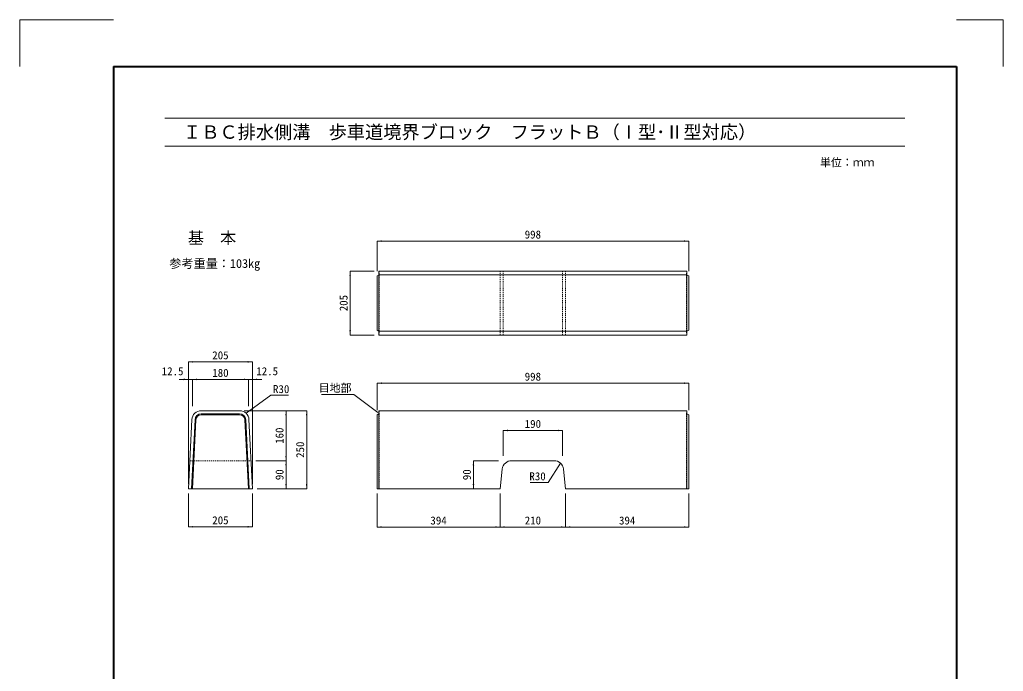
# Model space of a CAD drawing. Units: millimetres at full size; some dimension numbers follow another scale. Extents: x 5861 to 9011, y -1280 to 3175.
# Drawn here: x 5861 to 9011, y 1088 to 3175 of the extents above; entities that cross this region are included whole.
import ezdxf
from ezdxf.enums import TextEntityAlignment as Align

# ---------------------------------------------------------------- set-up
doc = ezdxf.new("R2010")
doc.units = ezdxf.units.MM
doc.header["$LTSCALE"] = 10
doc.linetypes.add('USER1', pattern=[0.675, 0.375, -0.3])
doc.layers.add('0_2', color=7, linetype='Continuous')
for name, color, linetype, lineweight in [('Defpoints_3', 7, 'Continuous', 13), ('図枠', 7, 'Continuous', 5), ('寸法線', 7, 'Continuous', 9), ('引出線', 4, 'Continuous', 9), ('本体', 2, 'Continuous', 20)]:
    doc.layers.add(name, color=color, linetype=linetype, lineweight=lineweight)
doc.styles.add('ＭＳ ゴシック', font='')
doc.styles.get('ＭＳ ゴシック').set_extended_font_data('MS Gothic')

# ---------------------------------------------------------------- blocks, each defined once
blk = doc.blocks.new('filled_arrow')
at = {"color": 0, "linetype": 'Continuous', "lineweight": -2}
blk.add_solid([(7.5, 1.25), (0, 0), (7.5, -1.25)], dxfattribs=at)

msp = doc.modelspace()

# ---------------------------------------------------------------- linework, layer by layer
at = {"layer": 'Defpoints_3'}
for p, q in [((5861.26, 3175.18), (5861.26, 3025.18)), ((6161.26, 3175.18), (5861.26, 3175.18)), ((8861.26, 3175.18), (9011.26, 3175.18)), ((9011.26, 3175.18), (9011.26, 3025.18))]:
    msp.add_line(p, q, dxfattribs=at)
at = {"layer": '図枠', "lineweight": 40}
for p, q in [((6161.26, 3025.18), (8861.26, 3025.18)), ((6161.26, 3025.18), (6161.26, -1129.82)), ((8861.26, 3025.18), (8861.26, -1129.82))]:
    msp.add_line(p, q, dxfattribs=at)
at = {"layer": '図枠', "lineweight": 13}
for p, q in [((6326.26, 2860.18), (8696.26, 2860.18)), ((6326.26, 2770.18), (8696.26, 2770.18))]:
    msp.add_line(p, q, dxfattribs=at)
at = {"layer": '寸法線'}
for p, q in [((7005.71, 2466.04), (8003.71, 2466.04)), ((7005.71, 2369.49), (7005.71, 2466.04)), ((8003.71, 2369.49), (8003.71, 2466.04)), ((6919.54, 2369.99), (6919.54, 2164.99)), ((6996.71, 2369.99), (6919.54, 2369.99)), ((6996.71, 2164.99), (6919.54, 2164.99)), ((6401.69, 2079.3), (6606.69, 2079.3)), ((6401.69, 1687.81), (6401.69, 2079.3)), ((6606.69, 1687.81), (6606.69, 2079.3)), ((6371.69, 2023), (6444.19, 2023)), ((6401.69, 1687.81), (6401.69, 2023)), ((6414.19, 1937.81), (6414.19, 2023)), ((6414.19, 2023), (6594.19, 2023)), ((6414.19, 1937.81), (6414.19, 2023)), ((6564.19, 2023), (6636.69, 2023)), ((6594.19, 1937.81), (6594.19, 2023)), ((6594.19, 1937.81), (6594.19, 2023)), ((6606.69, 1687.81), (6606.69, 2023)), ((7005.71, 2010.98), (8003.71, 2010.98)), ((7005.71, 1924.81), (7005.71, 2010.98)), ((8003.71, 1924.81), (8003.71, 2010.98)), ((6580.65, 1922.81), (6714.37, 1922.81)), ((6580.65, 1922.81), (6780.45, 1922.81)), ((6714.37, 1762.81), (6714.37, 1922.81)), ((6780.45, 1672.81), (6780.45, 1922.81)), ((7409.71, 1859.53), (7599.71, 1859.53)), ((7409.71, 1777.81), (7409.71, 1859.53)), ((7599.71, 1777.81), (7599.71, 1859.53)), ((6617.19, 1762.81), (6714.37, 1762.81)), ((6617.19, 1762.81), (6714.37, 1762.81)), ((6714.37, 1672.81), (6714.37, 1762.81)), ((7314.46, 1672.81), (7314.46, 1762.81)), ((7394.71, 1762.81), (7314.46, 1762.81)), ((6621.69, 1672.81), (6714.37, 1672.81)), ((6621.69, 1672.81), (6780.45, 1672.81)), ((7384.71, 1672.81), (7314.46, 1672.81)), ((6401.69, 1657.81), (6401.69, 1551.03)), ((6606.69, 1657.81), (6606.69, 1551.03)), ((7005.71, 1657.81), (7005.71, 1550.23)), ((7399.71, 1657.81), (7399.71, 1550.23)), ((7399.71, 1657.81), (7399.71, 1550.23)), ((7609.71, 1657.81), (7609.71, 1550.23)), ((7609.71, 1657.81), (7609.71, 1550.23)), ((8003.71, 1657.81), (8003.71, 1550.23)), ((6401.69, 1551.03), (6606.69, 1551.03)), ((7005.71, 1550.23), (7399.71, 1550.23)), ((7399.71, 1550.23), (7609.71, 1550.23)), ((7609.71, 1550.23), (8003.71, 1550.23))]:
    msp.add_line(p, q, dxfattribs=at)
at = {"layer": '引出線'}
for points in [[(6586.33, 1914.55), (6665.06, 1972.51), (6722.17, 1972.51)], [(7008.34, 1916.83), (6931.32, 1974.8), (6827.47, 1974.8)], [(7592.87, 1755.17), (7553.36, 1693.25), (7496.25, 1693.25)]]:
    msp.add_lwpolyline(points, dxfattribs=at)
at = {"layer": '本体'}
for p, q in [((7011.71, 2369.99), (7997.71, 2369.99)), ((7011.71, 2357.06), (7011.71, 2369.99)), ((7997.71, 2357.06), (7997.71, 2369.99)), ((7011.71, 2357.06), (7005.71, 2354.49)), ((7005.71, 2180.49), (7005.71, 2354.49)), ((7997.71, 2357.06), (8003.71, 2354.49)), ((8003.71, 2180.49), (8003.71, 2354.49)), ((7011.71, 2177.91), (7005.71, 2180.49)), ((7011.71, 2177.91), (7011.71, 2164.99)), ((7997.71, 2177.91), (8003.71, 2180.49)), ((7997.71, 2177.91), (7997.71, 2164.99)), ((7011.71, 2164.99), (7997.71, 2164.99)), ((6442.73, 1922.81), (6565.65, 1922.81)), ((7011.71, 1922.81), (7997.71, 1922.81)), ((7011.71, 1912.38), (7011.71, 1922.81)), ((7997.71, 1912.38), (7997.71, 1922.81)), ((6412.77, 1894.31), (6401.69, 1672.81)), ((6606.69, 1672.81), (6595.62, 1894.31)), ((7005.71, 1909.81), (7011.71, 1912.38)), ((7005.71, 1672.81), (7005.71, 1909.81)), ((8003.71, 1909.81), (7997.71, 1912.38)), ((8003.71, 1672.81), (8003.71, 1909.81)), ((7399.71, 1672.81), (7406.74, 1736.12)), ((7436.56, 1762.81), (7572.86, 1762.81)), ((7609.71, 1672.81), (7602.67, 1736.12)), ((6401.69, 1672.81), (6606.69, 1672.81)), ((7005.71, 1672.81), (7399.71, 1672.81)), ((7609.71, 1672.81), (8003.71, 1672.81))]:
    msp.add_line(p, q, dxfattribs=at)
at = {"layer": '本体', "color": 7, "linetype": 'USER1', "lineweight": 5}
for p, q in [((7011.71, 2369.99), (7012.71, 2357.49)), ((7997.71, 2369.99), (7996.71, 2357.49)), ((7012.71, 2357.49), (7011.71, 2357.06)), ((7012.71, 2177.49), (7012.71, 2357.49)), ((7996.71, 2177.49), (7996.71, 2357.49)), ((7996.71, 2357.49), (7997.71, 2357.06)), ((7012.71, 2177.49), (7011.71, 2177.91)), ((7011.71, 2164.99), (7012.71, 2177.49)), ((7996.71, 2177.49), (7997.71, 2177.91)), ((7997.71, 2164.99), (7996.71, 2177.49)), ((7011.71, 1922.81), (7012.71, 1912.81)), ((7997.71, 1922.81), (7996.71, 1912.81)), ((7012.71, 1912.81), (7011.71, 1912.38)), ((7012.71, 1672.81), (7012.71, 1912.81)), ((7996.71, 1672.81), (7996.71, 1912.81)), ((7996.71, 1912.81), (7997.71, 1912.38))]:
    msp.add_line(p, q, dxfattribs=at)
at = {"layer": '本体', "color": 7, "linetype": 'USER1', "lineweight": 9}
for p, q in [((7399.71, 2164.99), (7399.71, 2369.99)), ((7409.71, 2164.99), (7409.71, 2369.99)), ((7599.71, 2164.99), (7599.71, 2369.99)), ((7609.71, 2164.99), (7609.71, 2369.99)), ((6406.19, 1762.81), (6602.19, 1762.81))]:
    msp.add_line(p, q, dxfattribs=at)
at = {"layer": '本体', "lineweight": 9}
for p, q in [((7011.71, 2357.49), (7997.71, 2357.49)), ((7011.71, 2177.49), (7997.71, 2177.49))]:
    msp.add_line(p, q, dxfattribs=at)
at = {"layer": '本体', "lineweight": 5}
for p, q in [((7011.71, 2177.91), (7011.71, 2357.06)), ((7997.71, 2177.91), (7997.71, 2357.06)), ((7011.71, 1672.81), (7011.71, 1912.38)), ((7997.71, 1672.81), (7997.71, 1912.38))]:
    msp.add_line(p, q, dxfattribs=at)
at = {"layer": '本体', "color": 4, "lineweight": 5}
for p, q in [((6422.75, 1893.81), (6411.7, 1672.81)), ((6425.75, 1893.66), (6414.71, 1672.81)), ((6442.73, 1912.81), (6565.65, 1912.81)), ((6442.73, 1909.81), (6565.65, 1909.81)), ((6593.67, 1672.81), (6582.63, 1893.66)), ((6596.68, 1672.81), (6585.63, 1893.81))]:
    msp.add_line(p, q, dxfattribs=at)
at = {"layer": '本体'}
for centre, start, end in [((6442.73, 1892.81), 90, 177.13759), ((6565.65, 1892.81), 2.86241, 90), ((7436.56, 1732.81), 90, 173.65981), ((7572.86, 1732.81), 6.34019, 90)]:
    msp.add_arc(centre, 30, start, end, dxfattribs=at)
at = {"layer": '本体', "color": 4, "lineweight": 5}
for centre, radius, start, end in [((6442.73, 1892.81), 20, 90, 177.13759), ((6442.73, 1892.81), 17, 90, 177.13759), ((6565.65, 1892.81), 20, 2.86241, 90), ((6565.65, 1892.81), 17, 2.86241, 90)]:
    msp.add_arc(centre, radius, start, end, dxfattribs=at)

# ---------------------------------------------------------------- block references
at = {"layer": '寸法線', "xscale": 2, "yscale": 2}
for p in [(7005.71, 2466.04), (6401.69, 2079.3), (6414.19, 2023), (6414.19, 2023), (6606.69, 2023), (7005.71, 2010.98), (7409.71, 1859.53), (6401.69, 1551.03), (7005.71, 1550.23), (7399.71, 1550.23), (7609.71, 1550.23)]:
    msp.add_blockref('filled_arrow', p, dxfattribs=at)
for p, rotation in [((8003.71, 2466.04), 180), ((6919.54, 2369.99), 270), ((6919.54, 2164.99), 90), ((6606.69, 2079.3), 180), ((6401.69, 2023), 180), ((6594.19, 2023), 180), ((6594.19, 2023), 180), ((8003.71, 2010.98), 180), ((6714.37, 1922.81), 270), ((6780.45, 1922.81), 270), ((7599.71, 1859.53), 180), ((6714.37, 1762.81), 90), ((6714.37, 1762.81), 270), ((7314.46, 1762.81), 270), ((6714.37, 1672.81), 90), ((6780.45, 1672.81), 90), ((7314.46, 1672.81), 90), ((6606.69, 1551.03), 180), ((7399.71, 1550.23), 180), ((7609.71, 1550.23), 180), ((8003.71, 1550.23), 180)]:
    msp.add_blockref('filled_arrow', p, dxfattribs=dict(at, rotation=rotation))
at = {"layer": '引出線', "xscale": 0.133, "yscale": 0.133}
for p, rotation in [((6586.33, 1914.55), 36.4), ((7008.34, 1916.83), 143), ((7592.87, 1755.17), 237.5)]:
    msp.add_blockref('filled_arrow', p, dxfattribs=dict(at, rotation=rotation))

# ---------------------------------------------------------------- texts
at = {"layer": '0_2', "style": 'ＭＳ ゴシック'}
for s, height, p in [('基  本', 37.98, (6477.23, 2476.36)), ('参考重量：103kg', 28.48, (6485.96, 2394.35))]:
    msp.add_text(s, height=height, dxfattribs=at).set_placement(p, align=Align.MIDDLE_CENTER)
at = {"layer": '図枠', "style": 'ＭＳ ゴシック'}
msp.add_text('\u3000ＩＢＣ排水側溝\u3000歩車道境界ブロック\u3000フラットＢ（Ⅰ型･Ⅱ型対応）', height=42.72, dxfattribs=at).set_placement((6326.26, 2815.18), align=Align.MIDDLE_LEFT)
msp.add_text('単位：ｍｍ', height=25.63, dxfattribs=at).set_placement((8511.55, 2718.18), align=Align.MIDDLE_CENTER)
at = {"layer": '寸法線', "style": 'ＭＳ ゴシック'}
for s, p in [('998', (7504.71, 2487.04)), ('205', (6504.19, 2100.3)), ('12.5', (6351, 2049.25)), ('180', (6504.19, 2044)), ('12.5', (6653.82, 2049.25)), ('998', (7504.71, 2031.98)), ('190', (7504.71, 1880.53)), ('205', (6504.19, 1572.03)), ('394', (7202.71, 1571.23)), ('210', (7504.71, 1571.23)), ('394', (7806.71, 1571.23))]:
    msp.add_text(s, height=25.63, dxfattribs=at).set_placement(p, align=Align.MIDDLE_CENTER)
for s, p in [('205', (6898.54, 2267.49)), ('160', (6693.37, 1842.81)), ('250', (6759.45, 1797.81)), ('90', (6693.37, 1717.81)), ('90', (7293.46, 1717.81))]:
    msp.add_text(s, height=25.63, rotation=90, dxfattribs=at).set_placement(p, align=Align.MIDDLE_CENTER)
at = {"layer": '引出線', "style": 'ＭＳ ゴシック'}
msp.add_text('R30', height=25.63, dxfattribs=at).set_placement((6672.56, 2004.91), align=Align.TOP_LEFT)
for s, p in [('目地部', (6923.82, 2008.57)), ('R30', (7545.86, 1725.65))]:
    msp.add_text(s, height=25.63, dxfattribs=at).set_placement(p, align=Align.TOP_RIGHT)

doc.saveas('drawing.dxf')
